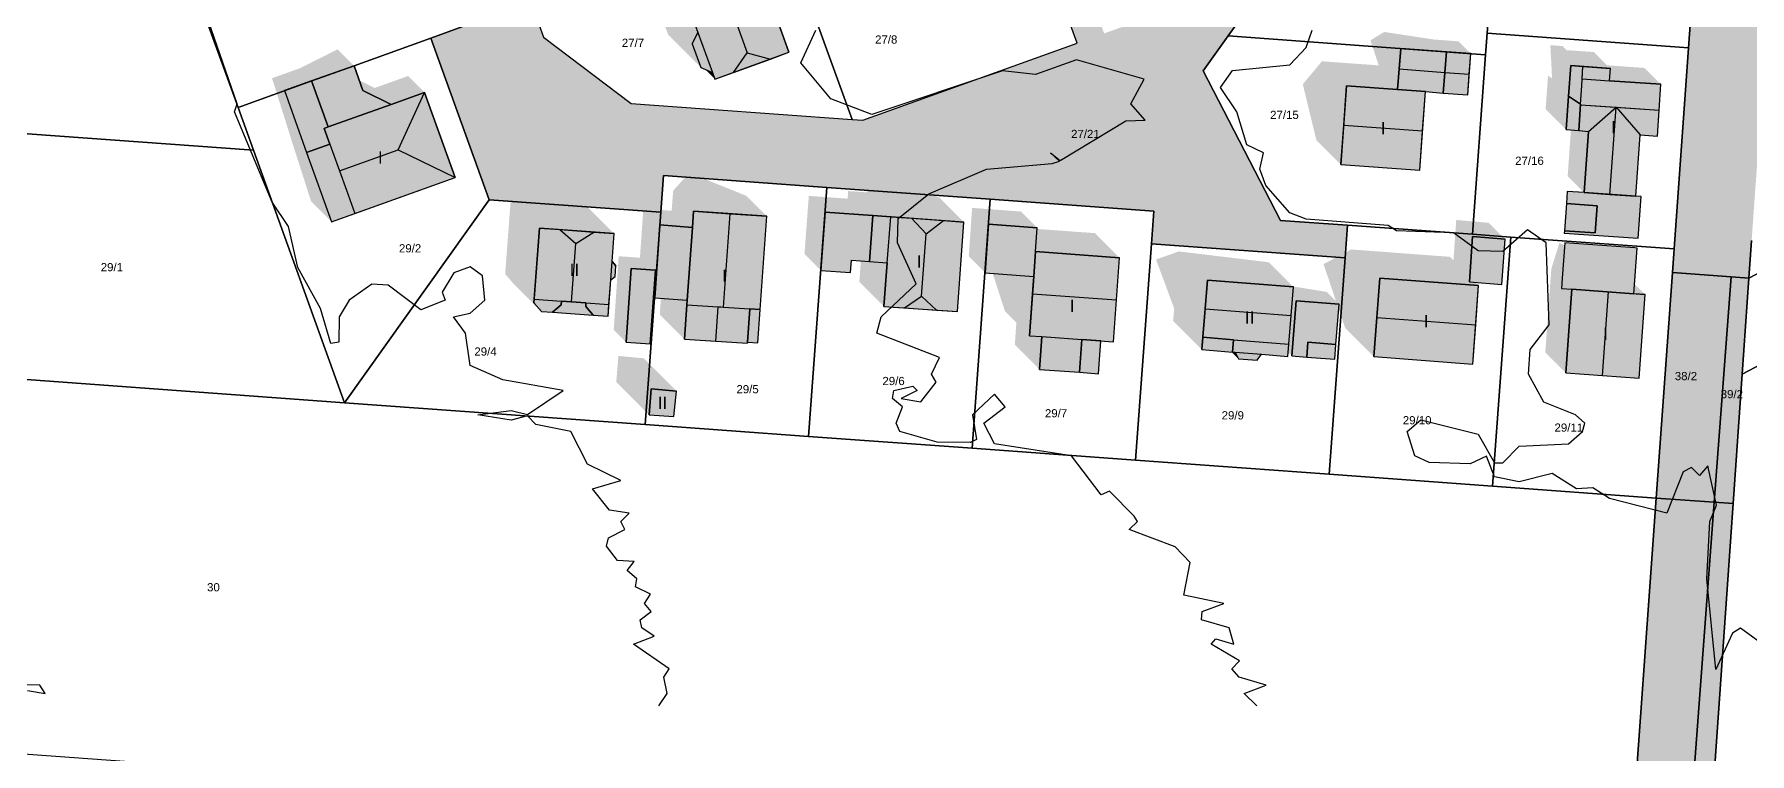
# Model space of a CAD drawing. Header units: millimetres. Extents: x 238 to 3518, y -74 to 2735.
# Drawn here: x 1548.4 to 1757.6, y 807.9 to 895.7 of the extents above; entities that cross this region are included whole.
import ezdxf
from ezdxf.enums import TextEntityAlignment as Align

# ---------------------------------------------------------------- set-up
doc = ezdxf.new("R2010")
doc.units = ezdxf.units.MM
for name, color, linetype in [('LP_Flurstueck_bez', 7, 'Continuous'), ('LP_Flurstuecke', 8, 'Continuous'), ('LP_Gebaeude_Dachaufsicht', 9, 'Continuous'), ('LP_Gebaeude_Dachschatten', 253, 'Continuous'), ('LP_Gebaeude_F', 254, 'Continuous'), ('LP_Gebaeude_Geschosszahl', 7, 'Continuous'), ('LP_Gebaeude_Schatten', 7, 'Continuous'), ('LP_Gebaeude_U', 7, 'Continuous'), ('LP_Topographie_Hoehenlinien', 8, 'Continuous'), ('LP_Verkehr_Gewaesser', 150, 'Continuous'), ('LP_Verkehr_Strassen', 9, 'Continuous'), ('LP_Verkehr_Wege_Plaetze', 252, 'Continuous')]:
    doc.layers.add(name, color=color, linetype=linetype)
doc.styles.get("Standard").update_dxf_attribs({"font": 'arial.ttf'})

msp = doc.modelspace()

# ---------------------------------------------------------------- hatches: boundary and pattern name
at = {"layer": 'LP_Gebaeude_Dachschatten'}
for points in [[(1635.34, 893.44), (1631.09, 905.18), (1627.95, 905.93), (1625.97, 905.21), (1629.33, 895.93), (1631.1, 891.03), (1631.1, 891.03), (1631.39, 890.24), (1633.67, 891.06)], [(1720.43, 891.05), (1720.62, 893.57), (1715.06, 893.99), (1714.87, 891.48)], [(1723.61, 893.35), (1720.62, 893.57), (1720.43, 891.05), (1723.42, 890.84)], [(1717.72, 883.91), (1718.07, 888.72), (1714.68, 888.96), (1708.45, 889.41), (1708.11, 884.61)], [(1746.58, 886.44), (1746.8, 889.6), (1740.53, 890.04), (1737.19, 890.28), (1737.14, 889.41), (1736.99, 887.16), (1736.98, 887.11)], [(1592.76, 881.6), (1595.98, 888.62), (1591.89, 887.15), (1584.22, 884.4), (1583.72, 884.22), (1584.41, 882.31), (1584.74, 881.39), (1585.59, 879.03)], [(1741.34, 886.81), (1737.96, 883.86), (1737.96, 883.86), (1737.42, 876.38), (1740.58, 876.16)], [(1584.63, 872.82), (1587.45, 873.83), (1586.44, 876.66), (1585.59, 879.03), (1584.74, 881.39), (1584.41, 882.31), (1581.58, 881.29)], [(1633.26, 873.8), (1628.8, 874.11), (1628.65, 872.11), (1628.01, 863.23), (1627.97, 862.69), (1631.81, 862.44), (1632.11, 862.42), (1632.44, 862.4)], [(1659.26, 872.96), (1655.36, 873.24), (1657.17, 871.36)], [(1614.43, 870.16), (1612.47, 871.87), (1609.99, 872.05), (1609.34, 863.38), (1612.66, 863.14), (1613.91, 863.05)], [(1614.43, 870.16), (1616.63, 871.57), (1612.47, 871.87)], [(1680.37, 863.3), (1680.74, 868.43), (1670.51, 869.17), (1670.29, 866.14), (1670.14, 864.04)], [(1701.7, 861.36), (1701.98, 864.87), (1691.49, 865.7), (1691.21, 862.21)], [(1724.56, 865.04), (1712.5, 865.94), (1712.14, 861.15), (1724.21, 860.25)], [(1735.93, 864.58), (1735.19, 854.37), (1739.66, 854.05), (1740.41, 864.25)], [(1631.81, 862.44), (1627.97, 862.69), (1627.67, 858.5), (1631.51, 858.26)]]:
    msp.add_hatch(color=253, dxfattribs=at).paths.add_polyline_path(points)
at = {"layer": 'LP_Gebaeude_F'}
for points in [[(1625.97, 905.21), (1629.33, 895.93), (1628.64, 894.54), (1629.69, 891.66), (1631.1, 891.03), (1631.39, 890.24), (1640.43, 893.51), (1638.37, 899.21), (1636.04, 905.64), (1635.01, 908.48)], [(1714.68, 888.96), (1718.07, 888.72), (1720.24, 888.54), (1720.62, 893.57), (1715.06, 893.99)], [(1720.24, 888.54), (1723.23, 888.33), (1723.61, 893.35), (1720.62, 893.57)], [(1582.18, 890.03), (1584.22, 884.4), (1591.89, 887.15), (1588.44, 888.86), (1587.37, 891.87)], [(1735.53, 888.16), (1736.99, 887.16), (1736.77, 883.95), (1737.96, 883.86), (1737.42, 876.38), (1743.74, 875.94), (1744.27, 883.42), (1746.36, 883.27), (1746.8, 889.6), (1740.53, 890.04), (1740.63, 891.54), (1735.81, 891.88)], [(1578.87, 888.85), (1581.58, 881.29), (1584.41, 882.31), (1583.72, 884.22), (1584.22, 884.4), (1582.18, 890.03)], [(1707.76, 879.8), (1717.37, 879.1), (1718.07, 888.72), (1714.68, 888.96), (1708.45, 889.41)], [(1581.58, 881.29), (1584.63, 872.82), (1599.72, 878.24), (1595.98, 888.62), (1591.89, 887.15), (1584.22, 884.4), (1583.72, 884.22), (1584.41, 882.31)], [(1735.23, 884.07), (1736.77, 883.95), (1736.99, 887.16), (1735.53, 888.16)], [(1735.01, 871.42), (1744.03, 870.8), (1744.39, 875.89), (1743.74, 875.94), (1737.42, 876.38), (1735.36, 876.53), (1735.26, 875.04), (1739.01, 874.78), (1738.78, 871.47), (1735.03, 871.73)], [(1735.03, 871.73), (1738.78, 871.47), (1739.01, 874.78), (1735.26, 875.04)], [(1627.67, 858.5), (1635.36, 858.01), (1635.37, 858.12), (1635.66, 862.18), (1636.91, 862.1), (1637.73, 873.49), (1628.8, 874.11), (1628.65, 872.11), (1628.01, 863.23), (1627.97, 862.69)], [(1644.32, 866.87), (1647.94, 866.61), (1648.04, 868.12), (1650.26, 867.96), (1650.65, 873.57), (1644.85, 873.98)], [(1650.26, 867.96), (1652.41, 867.81), (1652.01, 862.48), (1660.97, 861.85), (1661.77, 872.79), (1650.65, 873.57)], [(1609.31, 862.93), (1610.22, 861.88), (1611.6, 861.78), (1612.63, 862.69), (1612.66, 863.14), (1615.66, 862.92), (1615.63, 862.47), (1616.55, 861.42), (1618.36, 861.29), (1618.68, 865.71), (1619.22, 866.15), (1619.32, 867.45), (1618.85, 867.96), (1619.1, 871.39), (1609.99, 872.05)], [(1624.05, 863.52), (1628.01, 863.23), (1628.65, 872.11), (1624.67, 872.44)], [(1664.36, 866.59), (1670.29, 866.14), (1670.51, 869.17), (1670.72, 872.07), (1664.77, 872.51)], [(1723.44, 865.49), (1727.39, 865.18), (1727.78, 870.69), (1723.83, 871.04)], [(1669.77, 858.91), (1671.26, 858.8), (1670.98, 854.8), (1675.88, 854.44), (1676.17, 858.45), (1680, 858.17), (1680.74, 868.43), (1670.51, 869.17), (1670.29, 866.14)], [(1734.67, 864.67), (1735.93, 864.58), (1743.48, 864.03), (1743.88, 869.61), (1743.61, 869.63), (1735.08, 870.24), (1734.76, 865.94)], [(1620.55, 858.12), (1623.49, 857.91), (1624.13, 866.9), (1621.16, 867.11)], [(1690.92, 858.73), (1694.64, 858.42), (1694.52, 856.91), (1694.84, 856.89), (1695.26, 856.09), (1697.55, 855.91), (1698.08, 856.65), (1701.3, 856.39), (1701.98, 864.87), (1691.49, 865.7)], [(1711.78, 856.35), (1723.85, 855.45), (1724.56, 865.04), (1712.5, 865.94)], [(1735.19, 854.37), (1744.14, 853.72), (1744.88, 863.93), (1743.48, 864.03), (1735.93, 864.58)], [(1611.6, 861.78), (1616.55, 861.42), (1615.63, 862.47), (1615.66, 862.92), (1612.66, 863.14), (1612.63, 862.69)], [(1635.37, 858.12), (1636.61, 858.03), (1636.91, 862.1), (1635.66, 862.18)], [(1701.78, 856.45), (1703.6, 856.3), (1703.74, 858.12), (1707.15, 857.85), (1707.53, 862.76), (1702.31, 863.18)], [(1675.88, 854.44), (1678.19, 854.27), (1678.48, 858.28), (1676.17, 858.45)], [(1690.79, 857.22), (1694.52, 856.91), (1694.64, 858.42), (1690.92, 858.73)], [(1703.6, 856.3), (1707, 856.03), (1707.15, 857.85), (1703.74, 858.12)], [(1623.36, 849.26), (1626.4, 849.05), (1626.7, 852.15), (1623.62, 852.44)]]:
    msp.add_hatch(color=254, dxfattribs=at).paths.add_polyline_path(points)
at = {"layer": 'LP_Gebaeude_Schatten'}
for points in [[(1624.64, 898.54), (1625.33, 899.93), (1621.97, 909.21), (1623.45, 910.43), (1628.02, 912.77), (1631.01, 912.48), (1635.01, 908.48), (1633.02, 907.77), (1627.95, 905.93), (1625.97, 905.21), (1629.33, 895.93), (1628.64, 894.54), (1629.69, 891.66), (1625.69, 895.66), (1624.64, 898.54)], [(1703.11, 889.61), (1705.45, 892.41), (1711.68, 891.96), (1712.37, 891.91), (1711.37, 894.98), (1713.06, 895.99), (1719.12, 895.07), (1722.11, 894.85), (1723.61, 893.35), (1720.62, 893.57), (1715.06, 893.99), (1714.87, 891.48), (1714.68, 888.96), (1708.45, 889.41), (1708.11, 884.61), (1707.76, 879.8), (1704.76, 882.8), (1703.11, 889.61)], [(1579.58, 883.29), (1577.37, 890.35), (1580.68, 891.53), (1585.37, 893.87), (1587.37, 891.87), (1582.18, 890.03), (1578.87, 888.85), (1581.58, 881.29), (1584.63, 872.82), (1582.13, 875.32), (1579.58, 883.29)], [(1744.8, 891.6), (1746.8, 889.6), (1740.53, 890.04), (1740.63, 891.54), (1737.29, 891.77), (1735.81, 891.88), (1735.53, 888.16), (1735.23, 884.07), (1732.73, 886.57), (1733.03, 890.66), (1733.52, 890.32), (1733.31, 894.38), (1734.79, 894.27), (1735.29, 893.77), (1738.63, 893.54), (1740.25, 891.92), (1744.8, 891.6)], [(1593.98, 890.62), (1595.98, 888.62), (1591.89, 887.15), (1588.44, 888.86), (1588, 890.09), (1589.89, 889.15), (1593.98, 890.62)], [(1631.1, 891.03), (1631.39, 890.24), (1630.2, 891.43), (1631.1, 891.03)], [(1736.98, 887.11), (1736.77, 883.95), (1736.99, 887.16), (1736.98, 887.11)], [(1735.82, 884.02), (1736.77, 883.95), (1737.96, 883.86), (1737.42, 876.38), (1735.42, 878.38), (1735.82, 884.02)], [(1637.73, 873.49), (1633.26, 873.8), (1628.8, 874.11), (1628.65, 872.11), (1624.67, 872.44), (1624.05, 863.52), (1623.9, 863.67), (1624.13, 866.9), (1621.16, 867.11), (1620.55, 858.12), (1619.05, 859.62), (1619.66, 868.61), (1622.25, 868.43), (1622.67, 874.44), (1626.12, 874.15), (1626.15, 874.61), (1626.3, 876.61), (1628.26, 878.8), (1635.23, 875.99), (1637.73, 873.49)], [(1654.76, 877.46), (1658.77, 875.79), (1661.77, 872.79), (1652.84, 873.41), (1650.65, 873.57), (1644.85, 873.98), (1644.32, 866.87), (1642.32, 868.87), (1642.85, 875.98), (1647.59, 875.64), (1647.65, 876.57), (1649.84, 876.41), (1650.86, 877.74), (1654.76, 877.46)], [(1605.81, 866.43), (1605.84, 866.88), (1606.49, 875.55), (1607.97, 876.37), (1612.13, 876.07), (1615.6, 874.89), (1619.1, 871.39), (1616.63, 871.57), (1612.47, 871.87), (1609.99, 872.05), (1609.34, 863.38), (1609.31, 862.93), (1610.22, 861.88), (1606.72, 865.38), (1605.81, 866.43)], [(1662.77, 874.51), (1668.72, 874.07), (1670.72, 872.07), (1664.77, 872.51), (1664.36, 866.59), (1662.36, 868.59), (1662.77, 874.51)], [(1701.92, 864.92), (1706.03, 864.26), (1707.16, 863.14), (1705.64, 867.65), (1709, 869.44), (1721.06, 868.54), (1721.49, 868.11), (1721.83, 873.04), (1725.78, 872.69), (1727.78, 870.69), (1723.83, 871.04), (1723.44, 865.49), (1724.17, 865.43), (1724.56, 865.04), (1712.5, 865.94), (1711.78, 856.35), (1708.28, 859.85), (1707.49, 862.18), (1707.53, 862.76), (1702.31, 863.18), (1701.78, 856.45), (1701.34, 856.88), (1701.42, 857.86), (1701.7, 861.36), (1701.98, 864.87), (1691.49, 865.7), (1691.21, 862.21), (1690.92, 858.73), (1690.79, 857.22), (1687.29, 860.72), (1687.42, 862.23), (1685.21, 868.21), (1687.99, 869.2), (1698.98, 867.87), (1701.92, 864.92)], [(1670.51, 869.17), (1670.71, 871.94), (1677.74, 871.43), (1680.74, 868.43), (1670.51, 869.17)], [(1733.43, 867.08), (1734.41, 870.25), (1742.38, 866.43), (1744.88, 863.93), (1735.93, 864.58), (1735.19, 854.37), (1732.69, 856.87), (1733.43, 867.08)], [(1649.2, 868.04), (1650.26, 867.96), (1652.41, 867.81), (1652.01, 862.48), (1649.01, 865.48), (1649.2, 868.04)], [(1668.17, 860.51), (1666.77, 861.91), (1665.28, 866.52), (1670.29, 866.14), (1670.14, 864.04), (1669.77, 858.91), (1671.26, 858.8), (1670.98, 854.8), (1667.98, 857.8), (1668.17, 860.51)], [(1624.81, 863.47), (1628.01, 863.23), (1627.97, 862.69), (1627.67, 858.5), (1624.67, 861.5), (1624.81, 863.47)], [(1619.62, 856.44), (1622.7, 856.15), (1626.7, 852.15), (1623.62, 852.44), (1623.36, 849.26), (1619.36, 853.26), (1619.62, 856.44)], [(1694.52, 856.91), (1694.84, 856.89), (1694.84, 856.89), (1695.26, 856.09), (1694.43, 856.92), (1694.52, 856.91)]]:
    msp.add_hatch(color=7, dxfattribs=at).paths.add_polyline_path(points)
at = {"layer": 'LP_Verkehr_Gewaesser'}
msp.add_hatch(color=150, dxfattribs=at).paths.add_polyline_path([(1738.93, 645.81), (1742.05, 644.83), (1755.59, 838.41), (1756.7, 854.2), (1757.53, 865.93), (1755.36, 866.09), (1753.3, 838.57)])
at = {"layer": 'LP_Verkehr_Strassen'}
for points in [[(1748.2, 866.63), (1755.36, 866.09), (1757.53, 865.93), (1757.86, 870.52), (1759.64, 895.34), (1760.9, 912.83), (1761.98, 927.79), (1762.41, 933.77), (1765.06, 970.61), (1766.73, 993.77), (1773.19, 1008.89), (1770.64, 1012.56), (1772.74, 1016.14), (1762.09, 1014.19), (1761.55, 1013.35), (1760.68, 1011.55), (1759.93, 1009.67), (1759.34, 1007.79), (1758.86, 1005.82), (1758.18, 1001.92), (1757.84, 998.89), (1757.41, 993.82), (1755.26, 964.45), (1754.06, 948), (1752.87, 931.55), (1751.94, 918.59), (1750.17, 894.05), (1748.41, 869.5), (1748.37, 868.96)], [(1746.22, 839.09), (1753.3, 838.57), (1755.36, 866.09), (1748.2, 866.63)]]:
    msp.add_hatch(color=9, dxfattribs=at).paths.add_polyline_path(points)
h = msp.add_hatch(color=9, dxfattribs=at)
h.paths.add_polyline_path([(1539.64, 982.84), (1540.02, 980.47), (1540.45, 977.77), (1567.73, 975.74), (1575.39, 954.5), (1579.62, 956.01), (1586.74, 936.27), (1593.85, 916.52), (1597.16, 907.33), (1600.96, 896.77), (1596.73, 895.25), (1603.85, 875.51), (1624.78, 873.98), (1625.11, 878.47), (1645.04, 877.02), (1664.98, 875.57), (1684.93, 874.12), (1684.64, 870.13), (1708.26, 868.41), (1708.55, 872.4), (1700.38, 872.99), (1690.94, 891.23), (1694.01, 895.5), (1712.11, 920.74), (1713.31, 921.47), (1727.38, 920.42), (1751.94, 918.59), (1752.87, 931.55), (1728.65, 933.35), (1713.52, 934.48), (1711.06, 936.24), (1700.98, 964.2), (1701.3, 968.47), (1701.62, 972.79), (1665.38, 975.49), (1665.14, 973.51), (1645.52, 974.97), (1625.38, 976.46), (1625, 976.49), (1605.25, 977.96), (1585.11, 979.46), (1582.49, 979.66), (1560.56, 981.29)])
h.paths.add_polyline_path([(1588.84, 961.41), (1589.52, 970.61), (1618.16, 968.48), (1649.82, 966.12), (1654.08, 954.32), (1653.3, 950.58), (1658.47, 952.44), (1653.64, 965.84), (1689.65, 963.16), (1693.33, 960.35), (1696.09, 952.71), (1699.48, 943.32), (1702.87, 933.9), (1705.62, 926.26), (1685.48, 898.19), (1678.87, 895.81), (1671.85, 915.29), (1666.68, 913.42), (1669.66, 911.03), (1675.58, 894.62), (1649.45, 885.21), (1648.12, 885.3), (1621.18, 887.26), (1610.5, 895.37), (1607.62, 903.38), (1600.5, 923.12), (1593.38, 942.87), (1595.27, 943.55)], flags=0)
at = {"layer": 'LP_Verkehr_Wege_Plaetze'}
msp.add_hatch(color=252, dxfattribs=at).paths.add_polyline_path([(1732.17, 643.52), (1738.93, 645.81), (1753.3, 838.57), (1746.22, 839.09), (1742.95, 793.63), (1742.3, 784.53), (1737.04, 711.27), (1732.66, 650.3)])

# ---------------------------------------------------------------- linework, layer by layer
at = {"layer": 'LP_Flurstuecke', "color": 8}
for points in [[(1756.7, 854.2), (1803.81, 878.94), (1980.37, 971.64), (2048.57, 1007.47), (2084.8, 1026.49), (2085.67, 1038.23), (2051.25, 1020.15), (2050.93, 1019.98), (2050.58, 1019.8), (2029.25, 1008.6), (2008.75, 997.84), (1988.26, 987.08), (1976.83, 981.08), (1965.39, 975.07), (1942.51, 963.06), (1919.63, 951.05), (1892.45, 936.77), (1865.28, 922.51), (1865.12, 922.41), (1843.33, 910.98), (1823.53, 900.58), (1805.3, 891.01), (1799.16, 887.79), (1757.53, 865.93)], [(1375.22, 923.48), (1383.16, 895.51), (1537.39, 884.3), (1575.1, 881.56), (1573.22, 886.78), (1566.1, 906.52), (1564.97, 909.67)], [(1694.01, 895.5), (1725.4, 893.22), (1725.59, 895.84), (1727.38, 920.42), (1713.31, 921.47), (1712.11, 920.74)], [(1725.59, 895.84), (1750.17, 894.05), (1751.94, 918.59), (1727.38, 920.42)], [(1566.1, 906.52), (1573.22, 886.78), (1582.24, 890.03), (1587.37, 891.87), (1596.73, 895.25), (1600.96, 896.77), (1597.16, 907.33), (1593.85, 916.52)], [(1607.62, 903.38), (1610.5, 895.37), (1621.18, 887.26), (1648.12, 885.3), (1641.28, 904.27), (1637.71, 914.21)], [(1641.28, 904.27), (1648.12, 885.3), (1649.45, 885.21), (1675.58, 894.62), (1669.66, 911.03), (1666.68, 913.42)], [(1723.81, 871.29), (1728.48, 870.95), (1748.41, 869.5), (1750.17, 894.05), (1725.59, 895.84), (1725.4, 893.22)], [(1573.22, 886.78), (1575.1, 881.56), (1586.21, 850.73), (1603.85, 875.51), (1596.73, 895.25), (1587.37, 891.87), (1582.24, 890.03)], [(1690.94, 891.23), (1700.38, 872.99), (1708.55, 872.4), (1723.81, 871.29), (1725.4, 893.22), (1694.01, 895.5)], [(1535.22, 854.44), (1586.21, 850.73), (1575.1, 881.56), (1537.39, 884.3)], [(1742.05, 644.83), (1746.47, 639.4), (1786.84, 636.49), (1803.81, 878.94), (1756.7, 854.2), (1755.59, 838.41)], [(1622.9, 848.07), (1642.83, 846.62), (1645.04, 877.02), (1625.11, 878.47), (1624.78, 873.98)], [(1642.83, 846.62), (1662.77, 845.17), (1664.98, 875.57), (1645.04, 877.02)], [(1586.21, 850.73), (1622.9, 848.07), (1624.78, 873.98), (1603.85, 875.51)], [(1662.77, 845.17), (1682.72, 843.72), (1684.64, 870.13), (1684.93, 874.12), (1664.98, 875.57)], [(1706.34, 842), (1726.27, 840.54), (1728.48, 870.95), (1723.81, 871.29), (1708.55, 872.4), (1708.26, 868.41)], [(1726.27, 840.54), (1746.22, 839.09), (1748.2, 866.63), (1748.37, 868.96), (1748.41, 869.5), (1728.48, 870.95)], [(1682.72, 843.72), (1706.34, 842), (1708.26, 868.41), (1684.64, 870.13)], [(1746.22, 839.09), (1753.3, 838.57), (1755.36, 866.09), (1748.2, 866.63)], [(1392.06, 864.84), (1399.97, 839.89), (1407.65, 818), (1742.95, 793.63), (1746.22, 839.09), (1726.27, 840.54), (1706.34, 842), (1682.72, 843.72), (1662.77, 845.17), (1642.83, 846.62), (1622.9, 848.07), (1586.21, 850.73), (1535.22, 854.44)], [(1753.3, 838.57), (1755.59, 838.41), (1756.7, 854.2), (1757.53, 865.93), (1755.36, 866.09)], [(1732.17, 643.52), (1738.93, 645.81), (1753.3, 838.57), (1746.22, 839.09), (1742.95, 793.63), (1742.3, 784.53), (1737.04, 711.27), (1732.66, 650.3)], [(1738.93, 645.81), (1742.05, 644.83), (1755.59, 838.41), (1753.3, 838.57)]]:
    msp.add_lwpolyline(points, close=True, dxfattribs=at)
for points in [[(1757.84, 998.89), (1757.41, 993.82), (1755.26, 964.45), (1754.06, 948), (1752.87, 931.55), (1751.94, 918.59), (1750.17, 894.05), (1748.41, 869.5), (1748.37, 868.96), (1748.2, 866.63), (1755.36, 866.09), (1757.53, 865.93), (1757.86, 870.52)], [(1600.96, 896.77), (1596.73, 895.25), (1603.85, 875.51), (1624.78, 873.98), (1625.11, 878.47), (1645.04, 877.02), (1664.98, 875.57), (1684.93, 874.12), (1684.64, 870.13), (1708.26, 868.41), (1708.55, 872.4), (1700.38, 872.99), (1690.94, 891.23), (1694.01, 895.5), (1712.11, 920.74)], [(1757.86, 870.52), (1757.53, 865.93), (1799.16, 887.79)]]:
    msp.add_lwpolyline(points, dxfattribs=at)
at = {"layer": 'LP_Gebaeude_Dachaufsicht', "color": 9}
for p, q in [((1635.01, 908.48, 79.31), (1640.43, 893.51, 79.31)), ((1631.09, 905.18, 82.27), (1635.34, 893.44, 82.27)), ((1628.64, 894.54, 79.31), (1629.33, 895.93, 79.31)), ((1629.33, 895.93, 79.31), (1631.1, 891.03, 79.31)), ((1629.33, 895.93, 79.31), (1631.1, 891.03, 79.31)), ((1628.64, 894.54, 79.31), (1629.69, 891.66, 79.31)), ((1714.87, 891.48, 79.89), (1715.06, 893.99, 77.76)), ((1715.06, 893.99, 77.76), (1720.62, 893.57, 77.76)), ((1720.43, 891.05, 79.89), (1720.62, 893.57, 77.76)), ((1720.62, 893.57, 77.76), (1723.61, 893.35, 77.76)), ((1582.18, 890.03, 75.89), (1587.37, 891.87, 75.89)), ((1587.37, 891.87, 75.89), (1588.44, 888.86, 75.89)), ((1629.69, 891.66, 79.31), (1631.1, 891.03, 79.31)), ((1633.67, 891.06, 80.8), (1635.34, 893.44, 82.27)), ((1633.67, 891.06, 80.8), (1638.16, 892.69, 80.8)), ((1635.34, 893.44, 82.27), (1638.16, 892.69, 80.8)), ((1638.16, 892.69, 80.8), (1640.43, 893.51, 79.31)), ((1714.68, 888.96, 77.76), (1714.87, 891.48, 79.89)), ((1714.87, 891.48, 79.89), (1720.43, 891.05, 79.89)), ((1723.42, 890.84, 79.89), (1723.61, 893.35, 77.76)), ((1735.53, 888.16, 78.77), (1735.81, 891.88, 78.77)), ((1735.81, 891.88, 78.77), (1737.29, 891.77, 78.77)), ((1737.14, 889.41, 78.77), (1737.29, 891.77, 78.77)), ((1737.19, 890.28, 78.37), (1737.29, 891.77, 78.37)), ((1737.29, 891.77, 78.37), (1740.63, 891.54, 78.37)), ((1740.53, 890.04, 78.37), (1740.63, 891.54, 78.37)), ((1578.87, 888.85, 75.89), (1582.18, 890.03, 75.89)), ((1582.18, 890.03, 75.89), (1584.22, 884.4, 75.89)), ((1631.1, 891.03, 79.31), (1631.39, 890.24, 79.31)), ((1631.1, 891.03, 79.31), (1631.1, 891.03, 79.31)), ((1631.1, 891.03, 79.31), (1631.1, 891.03, 79.31)), ((1631.1, 891.03, 79.31), (1631.1, 891.03, 79.31)), ((1631.39, 890.24, 79.31), (1633.67, 891.06, 80.8)), ((1708.11, 884.61, 82.52), (1708.45, 889.41, 79.62)), ((1708.45, 889.41, 79.62), (1714.68, 888.96, 79.62)), ((1720.24, 888.54, 77.76), (1720.43, 891.05, 79.89)), ((1720.43, 891.05, 79.89), (1723.42, 890.84, 79.89)), ((1723.23, 888.33, 77.76), (1723.42, 890.84, 79.89)), ((1736.99, 887.16, 78.77), (1737.14, 889.41, 78.77)), ((1736.99, 887.16, 79.81), (1737.14, 889.41, 78.77)), ((1737.14, 889.41, 78.77), (1737.19, 890.28, 78.37)), ((1737.19, 890.28, 78.37), (1740.53, 890.04, 78.37)), ((1740.53, 890.04, 78.37), (1746.8, 889.6, 78.37)), ((1746.58, 886.44, 79.83), (1746.8, 889.6, 78.37)), ((1578.87, 888.85, 75.89), (1581.58, 881.29, 75.89)), ((1588.44, 888.86, 75.89), (1591.89, 887.15, 75.89)), ((1591.89, 887.15, 76.31), (1595.98, 888.62, 76.31)), ((1592.76, 881.6, 80.52), (1595.98, 888.62, 76.31)), ((1595.98, 888.62, 76.31), (1599.72, 878.24, 76.31)), ((1714.68, 888.96, 77.76), (1718.07, 888.72, 77.78)), ((1714.68, 888.96, 79.62), (1718.07, 888.72, 79.62)), ((1717.72, 883.91, 82.52), (1718.07, 888.72, 79.62)), ((1718.07, 888.72, 77.78), (1720.24, 888.54, 77.76)), ((1720.24, 888.54, 77.76), (1723.23, 888.33, 77.76)), ((1735.23, 884.07, 79.06), (1735.53, 888.16, 79.06)), ((1735.53, 888.16, 79.06), (1736.99, 887.16, 79.06)), ((1735.53, 888.16, 78.77), (1736.99, 887.16, 78.77)), ((1584.22, 884.4, 76.31), (1591.89, 887.15, 76.31)), ((1584.22, 884.4, 75.89), (1591.89, 887.15, 75.89)), ((1736.77, 883.95, 79.06), (1736.99, 887.16, 79.06)), ((1736.77, 883.95, 78.37), (1736.98, 887.11, 79.83)), ((1736.98, 887.11, 79.83), (1736.99, 887.16, 79.81)), ((1736.98, 887.11, 79.83), (1741.34, 886.81, 79.83)), ((1736.98, 887.11, 79.83), (1746.58, 886.44, 79.83)), ((1737.96, 883.86, 78.37), (1741.34, 886.81, 79.83)), ((1740.58, 876.16, 79.83), (1741.34, 886.81, 79.83)), ((1741.34, 886.81, 79.83), (1744.27, 883.42, 78.37)), ((1741.34, 886.81, 79.83), (1746.58, 886.44, 79.83)), ((1741.34, 886.81, 79.83), (1744.27, 883.42, 78.37)), ((1746.36, 883.27, 78.37), (1746.58, 886.44, 79.83)), ((1583.72, 884.22, 76.31), (1584.22, 884.4, 76.31)), ((1583.72, 884.22, 75.89), (1584.22, 884.4, 75.89)), ((1583.72, 884.22, 75.89), (1584.41, 882.31, 75.89)), ((1583.72, 884.22, 76.31), (1584.41, 882.31, 77.86)), ((1707.76, 879.8, 79.62), (1708.11, 884.61, 82.52)), ((1708.11, 884.61, 82.52), (1717.72, 883.91, 82.52)), ((1717.37, 879.1, 79.62), (1717.72, 883.91, 82.52)), ((1735.23, 884.07, 79.06), (1736.77, 883.95, 79.06)), ((1736.77, 883.95, 78.37), (1737.96, 883.86, 78.36)), ((1737.42, 876.38, 78.37), (1737.96, 883.86, 78.37)), ((1737.96, 883.86, 78.36), (1737.96, 883.86, 78.37)), ((1743.74, 875.94, 78.37), (1744.27, 883.42, 78.37)), ((1744.27, 883.42, 78.37), (1746.36, 883.27, 78.37)), ((1581.58, 881.29, 75.89), (1584.41, 882.31, 75.89)), ((1581.58, 881.29, 76.33), (1584.41, 882.31, 78.61)), ((1581.58, 881.29, 76.33), (1584.63, 872.82, 76.33)), ((1584.41, 882.31, 78.61), (1584.74, 881.39, 78.61)), ((1584.41, 882.31, 77.86), (1584.74, 881.39, 78.61)), ((1584.74, 881.39, 78.61), (1585.59, 879.03, 78.61)), ((1584.74, 881.39, 78.61), (1585.59, 879.03, 80.52)), ((1585.59, 879.03, 80.52), (1592.76, 881.6, 80.52)), ((1592.76, 881.6, 80.52), (1599.72, 878.24, 76.31)), ((1585.59, 879.03, 80.52), (1586.44, 876.66, 78.61)), ((1585.59, 879.03, 78.61), (1586.44, 876.66, 78.61)), ((1707.76, 879.8, 79.62), (1717.37, 879.1, 79.62)), ((1587.45, 873.83, 76.31), (1599.72, 878.24, 76.31)), ((1586.44, 876.66, 78.61), (1587.45, 873.83, 78.61)), ((1586.44, 876.66, 78.61), (1587.45, 873.83, 76.31)), ((1737.42, 876.38, 78.37), (1740.58, 876.16, 79.83)), ((1740.58, 876.16, 79.83), (1743.74, 875.94, 78.37)), ((1584.63, 872.82, 76.33), (1587.45, 873.83, 78.61)), ((1628.65, 872.11, 77.23), (1628.8, 874.11, 77.23)), ((1628.8, 874.11, 77.23), (1633.26, 873.8, 80.59)), ((1632.44, 862.4, 80.59), (1633.26, 873.8, 80.59)), ((1633.26, 873.8, 80.59), (1637.73, 873.49, 77.23)), ((1636.91, 862.1, 77.23), (1637.73, 873.49, 77.23)), ((1644.32, 866.87, 76.67), (1644.85, 873.98, 76.67)), ((1644.85, 873.98, 76.67), (1650.65, 873.57, 76.67)), ((1650.26, 867.96, 76.67), (1650.65, 873.57, 76.67)), ((1650.26, 867.96, 78.07), (1650.65, 873.57, 78.07)), ((1650.65, 873.57, 78.07), (1652.84, 873.41, 78.07)), ((1652.41, 867.81, 78.07), (1652.84, 873.41, 78.07)), ((1652.84, 873.41, 78.07), (1655.36, 873.24, 80.13)), ((1655.36, 873.24, 80.13), (1659.26, 872.96, 80.12)), ((1655.36, 873.24, 80.13), (1657.17, 871.36, 81.72)), ((1657.17, 871.36, 81.72), (1659.26, 872.96, 80.12)), ((1659.26, 872.96, 80.12), (1661.77, 872.79, 78.07)), ((1660.97, 861.85, 78.07), (1661.77, 872.79, 78.07)), ((1609.34, 863.38, 78.33), (1609.99, 872.05, 78.33)), ((1609.99, 872.05, 78.33), (1612.47, 871.87, 79.86)), ((1612.47, 871.87, 79.86), (1614.43, 870.16, 81.14)), ((1612.47, 871.87, 79.86), (1616.63, 871.57, 79.86)), ((1614.43, 870.16, 81.14), (1616.63, 871.57, 79.86)), ((1616.63, 871.57, 79.86), (1619.1, 871.39, 78.33)), ((1618.85, 867.96, 78.33), (1619.1, 871.39, 78.33)), ((1624.05, 863.52, 76.11), (1624.67, 872.44, 76.11)), ((1624.67, 872.44, 76.11), (1628.65, 872.11, 76.11)), ((1628.01, 863.23, 76.11), (1628.65, 872.11, 76.11)), ((1628.01, 863.23, 77.23), (1628.65, 872.11, 77.23)), ((1656.6, 863.73, 81.72), (1657.17, 871.36, 81.72)), ((1664.36, 866.59, 76.93), (1664.77, 872.51, 76.93)), ((1664.77, 872.51, 76.93), (1670.72, 872.07, 76.93)), ((1670.51, 869.17, 76.93), (1670.72, 872.07, 76.93)), ((1723.44, 865.49, 77.64), (1723.83, 871.04, 77.64)), ((1723.83, 871.04, 77.64), (1727.78, 870.69, 77.64)), ((1727.39, 865.18, 77.64), (1727.78, 870.69, 77.64)), ((1613.91, 863.05, 81.14), (1614.43, 870.16, 81.14)), ((1670.29, 866.14, 76.93), (1670.51, 869.17, 76.93)), ((1670.29, 866.14, 80.68), (1670.51, 869.17, 78.33)), ((1670.51, 869.17, 78.33), (1680.74, 868.43, 78.33)), ((1680.37, 863.3, 82.31), (1680.74, 868.43, 78.33)), ((1618.69, 865.71, 78.33), (1618.85, 867.96, 78.33)), ((1618.69, 865.71, 78.33), (1618.85, 867.96, 78.33)), ((1618.85, 867.96, 78.33), (1619.32, 867.45, 78.33)), ((1618.85, 867.96, 78.33), (1618.85, 867.96, 78.33)), ((1619.22, 866.15, 78.33), (1619.32, 867.45, 78.33)), ((1620.55, 858.12, 75.84), (1621.16, 867.11, 75.84)), ((1621.16, 867.11, 75.84), (1624.13, 866.9, 75.84)), ((1623.49, 857.91, 75.84), (1624.13, 866.9, 75.84)), ((1644.32, 866.87, 76.67), (1647.94, 866.61, 76.67)), ((1647.94, 866.61, 76.67), (1648.04, 868.12, 76.67)), ((1648.04, 868.12, 76.67), (1650.26, 867.96, 76.67)), ((1650.26, 867.96, 78.07), (1652.41, 867.81, 78.07)), ((1652.01, 862.48, 78.07), (1652.41, 867.81, 78.07)), ((1664.36, 866.59, 76.93), (1670.29, 866.14, 76.93)), ((1618.47, 862.72, 78.33), (1618.68, 865.71, 78.33)), ((1618.68, 865.71, 78.33), (1618.69, 865.71, 78.33)), ((1618.69, 865.71, 78.33), (1619.22, 866.15, 78.33)), ((1670.14, 864.04, 82.31), (1670.29, 866.14, 80.68)), ((1691.21, 862.21, 82.88), (1691.49, 865.7, 79.03)), ((1691.49, 865.7, 79.03), (1701.98, 864.87, 79.03)), ((1701.7, 861.36, 82.88), (1701.98, 864.87, 79.03)), ((1712.14, 861.15, 83.96), (1712.5, 865.94, 79.65)), ((1712.5, 865.94, 79.65), (1724.56, 865.04, 79.65)), ((1723.44, 865.49, 77.64), (1727.39, 865.18, 77.64)), ((1724.21, 860.25, 83.96), (1724.56, 865.04, 79.65)), ((1735.19, 854.37, 78.99), (1735.93, 864.58, 78.99)), ((1735.93, 864.58, 78.99), (1740.41, 864.25, 83.45)), ((1739.66, 854.05, 83.45), (1740.41, 864.25, 83.45)), ((1740.41, 864.25, 83.45), (1744.88, 863.93, 78.99)), ((1609.31, 862.93, 78.33), (1609.34, 863.38, 78.33)), ((1609.31, 862.93, 78.33), (1610.22, 861.88, 78.33)), ((1609.34, 863.38, 78.33), (1612.66, 863.14, 78.33)), ((1609.34, 863.38, 78.33), (1612.66, 863.14, 80.38)), ((1611.6, 861.78, 78.33), (1612.63, 862.69, 78.33)), ((1611.6, 861.78, 80.27), (1612.63, 862.69, 80.27)), ((1612.63, 862.69, 78.33), (1612.66, 863.14, 78.33)), ((1612.63, 862.69, 80.27), (1612.66, 863.14, 80.27)), ((1612.66, 863.14, 80.27), (1615.66, 862.92, 80.27)), ((1612.66, 863.14, 80.38), (1613.91, 863.05, 81.14)), ((1613.91, 863.05, 81.14), (1615.66, 862.92, 80.06)), ((1615.63, 862.47, 80.27), (1615.66, 862.92, 80.27)), ((1615.63, 862.47, 78.33), (1615.66, 862.92, 78.33)), ((1615.63, 862.47, 80.27), (1616.55, 861.42, 80.27)), ((1615.63, 862.47, 78.33), (1616.55, 861.42, 78.33)), ((1615.66, 862.92, 78.33), (1618.47, 862.72, 78.33)), ((1615.66, 862.92, 80.06), (1618.47, 862.72, 78.33)), ((1618.36, 861.29, 78.33), (1618.47, 862.72, 78.33)), ((1624.05, 863.52, 76.11), (1628.01, 863.23, 76.11)), ((1627.67, 858.5, 77.72), (1627.97, 862.69, 77.72)), ((1627.97, 862.69, 77.23), (1628.01, 863.23, 77.23)), ((1627.97, 862.69, 77.72), (1631.81, 862.44, 80.56)), ((1627.97, 862.69, 77.23), (1631.81, 862.44, 80.12)), ((1631.51, 858.26, 80.56), (1631.81, 862.44, 80.56)), ((1631.81, 862.44, 80.12), (1632.11, 862.42, 80.34)), ((1631.81, 862.44, 80.56), (1632.11, 862.42, 80.34)), ((1632.11, 862.42, 80.34), (1632.44, 862.4, 80.1)), ((1632.11, 862.42, 80.34), (1632.44, 862.4, 80.59)), ((1632.44, 862.4, 80.59), (1635.66, 862.18, 78.17)), ((1632.44, 862.4, 80.1), (1635.66, 862.18, 77.72)), ((1635.37, 858.12, 77.74), (1635.66, 862.18, 77.74)), ((1635.37, 858.12, 77.72), (1635.66, 862.18, 77.72)), ((1635.66, 862.18, 78.17), (1636.91, 862.1, 77.23)), ((1635.66, 862.18, 77.74), (1636.91, 862.1, 77.74)), ((1652.01, 862.48, 78.07), (1654.54, 862.3, 80.13)), ((1654.54, 862.3, 80.13), (1656.6, 863.73, 81.72)), ((1654.54, 862.3, 80.13), (1658.42, 862.03, 80.14)), ((1656.6, 863.73, 81.72), (1658.42, 862.03, 80.14)), ((1669.77, 858.91, 78.33), (1670.14, 864.04, 82.31)), ((1670.14, 864.04, 82.31), (1680.37, 863.3, 82.31)), ((1680, 858.17, 78.33), (1680.37, 863.3, 82.31)), ((1690.92, 858.73, 79.03), (1691.21, 862.21, 82.88)), ((1691.21, 862.21, 82.88), (1701.7, 861.36, 82.88)), ((1701.78, 856.45, 77.02), (1702.31, 863.18, 77.02)), ((1702.31, 863.18, 77.02), (1707.53, 862.76, 77.02)), ((1707.15, 857.85, 77.02), (1707.53, 862.76, 77.02)), ((1744.14, 853.72, 78.99), (1744.88, 863.93, 78.99)), ((1610.22, 861.88, 78.33), (1611.6, 861.78, 78.33)), ((1611.6, 861.78, 80.27), (1616.55, 861.42, 80.27)), ((1616.55, 861.42, 78.33), (1618.36, 861.29, 78.33)), ((1636.61, 858.03, 77.74), (1636.91, 862.1, 77.74)), ((1658.42, 862.03, 80.14), (1660.97, 861.85, 78.07)), ((1701.42, 857.86, 79.03), (1701.7, 861.36, 82.88)), ((1711.78, 856.35, 79.65), (1712.14, 861.15, 83.96)), ((1712.14, 861.15, 83.96), (1724.21, 860.25, 83.96)), ((1723.85, 855.45, 79.65), (1724.21, 860.25, 83.96)), ((1620.55, 858.12, 75.84), (1623.49, 857.91, 75.84)), ((1627.67, 858.5, 77.72), (1631.51, 858.26, 80.56)), ((1631.51, 858.26, 80.56), (1635.36, 858.01, 77.72)), ((1635.36, 858.01, 77.72), (1635.37, 858.12, 77.72)), ((1635.37, 858.12, 77.74), (1636.61, 858.03, 77.74)), ((1669.77, 858.91, 78.33), (1671.26, 858.8, 78.32)), ((1670.98, 854.8, 78.33), (1671.26, 858.8, 78.33)), ((1671.26, 858.8, 78.33), (1676.17, 858.45, 78.33)), ((1671.26, 858.8, 78.32), (1671.26, 858.8, 78.33)), ((1675.88, 854.44, 77.3), (1676.17, 858.45, 77.3)), ((1675.88, 854.44, 78.33), (1676.17, 858.45, 78.33)), ((1676.17, 858.45, 77.3), (1678.48, 858.28, 77.3)), ((1676.17, 858.45, 78.33), (1680, 858.17, 78.33)), ((1678.19, 854.27, 77.3), (1678.48, 858.28, 77.3)), ((1690.79, 857.22, 79.57), (1690.92, 858.73, 79.57)), ((1690.92, 858.73, 79.57), (1694.64, 858.42, 79.57)), ((1690.92, 858.73, 79.03), (1694.64, 858.42, 79.03)), ((1694.52, 856.91, 79.03), (1694.64, 858.42, 79.03)), ((1694.52, 856.91, 79.57), (1694.64, 858.42, 79.57)), ((1694.64, 858.42, 79.03), (1701.42, 857.86, 79.03)), ((1703.6, 856.3, 77.02), (1703.74, 858.12, 77.02)), ((1703.74, 858.12, 77.02), (1707.15, 857.85, 77.02)), ((1690.79, 857.22, 79.57), (1694.52, 856.91, 79.57)), ((1694.52, 856.91, 79.03), (1694.84, 856.89, 79.03)), ((1694.84, 856.89, 80.01), (1695.26, 856.09, 80.01)), ((1694.84, 856.89, 79.03), (1698.07, 856.64, 79.03)), ((1694.84, 856.89, 79.03), (1694.84, 856.89, 79.03)), ((1694.84, 856.89, 80.01), (1698.07, 856.64, 80.01)), ((1695.26, 856.09, 80.01), (1697.55, 855.91, 80.01)), ((1697.55, 855.91, 80.01), (1698.07, 856.64, 80.01)), ((1698.07, 856.64, 79.03), (1698.08, 856.65, 79.03)), ((1698.08, 856.65, 79.03), (1701.3, 856.39, 79.03)), ((1701.3, 856.39, 79.03), (1701.42, 857.86, 79.03)), ((1701.78, 856.45, 77.02), (1703.6, 856.3, 77.02)), ((1703.6, 856.3, 77.02), (1707, 856.03, 77.02)), ((1707, 856.03, 77.02), (1707.15, 857.85, 77.02)), ((1711.78, 856.35, 79.65), (1723.85, 855.45, 79.65)), ((1670.98, 854.8, 78.33), (1675.88, 854.44, 78.33)), ((1675.88, 854.44, 77.3), (1678.19, 854.27, 77.3)), ((1735.19, 854.37, 78.99), (1739.66, 854.05, 83.45)), ((1739.66, 854.05, 83.45), (1744.14, 853.72, 78.99)), ((1623.36, 849.26, 79.16), (1623.62, 852.44, 79.16)), ((1623.62, 852.44, 79.16), (1626.7, 852.15, 79.16)), ((1626.4, 849.05, 79.16), (1626.7, 852.15, 79.16)), ((1623.36, 849.26, 79.16), (1626.4, 849.05, 79.16))]:
    msp.add_line(p, q, dxfattribs=at)
at = {"layer": 'LP_Gebaeude_U', "color": 7}
for points in [[(1625.97, 905.21), (1629.33, 895.93), (1628.64, 894.54), (1629.69, 891.66), (1631.1, 891.03), (1631.39, 890.24), (1640.43, 893.51), (1638.37, 899.21), (1636.04, 905.64), (1635.01, 908.48)], [(1714.68, 888.96), (1718.07, 888.72), (1720.24, 888.54), (1720.62, 893.57), (1715.06, 893.99)], [(1720.24, 888.54), (1723.23, 888.33), (1723.61, 893.35), (1720.62, 893.57)], [(1582.18, 890.03), (1584.22, 884.4), (1591.89, 887.15), (1588.44, 888.86), (1587.37, 891.87)], [(1735.53, 888.16), (1736.99, 887.16), (1736.77, 883.95), (1737.96, 883.86), (1737.42, 876.38), (1743.74, 875.94), (1744.27, 883.42), (1746.36, 883.27), (1746.8, 889.6), (1740.53, 890.04), (1740.63, 891.54), (1735.81, 891.88)], [(1578.87, 888.85), (1581.58, 881.29), (1584.41, 882.31), (1583.72, 884.22), (1584.22, 884.4), (1582.18, 890.03)], [(1707.76, 879.8), (1717.37, 879.1), (1718.07, 888.72), (1714.68, 888.96), (1708.45, 889.41)], [(1581.58, 881.29), (1584.63, 872.82), (1599.72, 878.24), (1595.98, 888.62), (1591.89, 887.15), (1584.22, 884.4), (1583.72, 884.22), (1584.41, 882.31)], [(1735.23, 884.07), (1736.77, 883.95), (1736.99, 887.16), (1735.53, 888.16)], [(1735.01, 871.42), (1744.03, 870.8), (1744.39, 875.89), (1743.74, 875.94), (1737.42, 876.38), (1735.36, 876.53), (1735.26, 875.04), (1739.01, 874.78), (1738.78, 871.47), (1735.03, 871.73)], [(1735.03, 871.73), (1738.78, 871.47), (1739.01, 874.78), (1735.26, 875.04)], [(1627.67, 858.5), (1635.36, 858.01), (1635.37, 858.12), (1635.66, 862.18), (1636.91, 862.1), (1637.73, 873.49), (1628.8, 874.11), (1628.65, 872.11), (1628.01, 863.23), (1627.97, 862.69)], [(1644.32, 866.87), (1647.94, 866.61), (1648.04, 868.12), (1650.26, 867.96), (1650.65, 873.57), (1644.85, 873.98)], [(1650.26, 867.96), (1652.41, 867.81), (1652.01, 862.48), (1660.97, 861.85), (1661.77, 872.79), (1650.65, 873.57)], [(1609.31, 862.93), (1610.22, 861.88), (1611.6, 861.78), (1612.63, 862.69), (1612.66, 863.14), (1615.66, 862.92), (1615.63, 862.47), (1616.55, 861.42), (1618.36, 861.29), (1618.68, 865.71), (1619.22, 866.15), (1619.32, 867.45), (1618.85, 867.96), (1619.1, 871.39), (1609.99, 872.05)], [(1624.05, 863.52), (1628.01, 863.23), (1628.65, 872.11), (1624.67, 872.44)], [(1664.36, 866.59), (1670.29, 866.14), (1670.51, 869.17), (1670.72, 872.07), (1664.77, 872.51)], [(1723.44, 865.49), (1727.39, 865.18), (1727.78, 870.69), (1723.83, 871.04)], [(1669.77, 858.91), (1671.26, 858.8), (1670.98, 854.8), (1675.88, 854.44), (1676.17, 858.45), (1680, 858.17), (1680.74, 868.43), (1670.51, 869.17), (1670.29, 866.14)], [(1734.67, 864.67), (1735.93, 864.58), (1743.48, 864.03), (1743.88, 869.61), (1743.61, 869.63), (1735.08, 870.24), (1734.76, 865.94)], [(1620.55, 858.12), (1623.49, 857.91), (1624.13, 866.9), (1621.16, 867.11)], [(1690.92, 858.73), (1694.64, 858.42), (1694.52, 856.91), (1694.84, 856.89), (1695.26, 856.09), (1697.55, 855.91), (1698.08, 856.65), (1701.3, 856.39), (1701.98, 864.87), (1691.49, 865.7)], [(1711.78, 856.35), (1723.85, 855.45), (1724.56, 865.04), (1712.5, 865.94)], [(1735.19, 854.37), (1744.14, 853.72), (1744.88, 863.93), (1743.48, 864.03), (1735.93, 864.58)], [(1611.6, 861.78), (1616.55, 861.42), (1615.63, 862.47), (1615.66, 862.92), (1612.66, 863.14), (1612.63, 862.69)], [(1635.37, 858.12), (1636.61, 858.03), (1636.91, 862.1), (1635.66, 862.18)], [(1701.78, 856.45), (1703.6, 856.3), (1703.74, 858.12), (1707.15, 857.85), (1707.53, 862.76), (1702.31, 863.18)], [(1675.88, 854.44), (1678.19, 854.27), (1678.48, 858.28), (1676.17, 858.45)], [(1690.79, 857.22), (1694.52, 856.91), (1694.64, 858.42), (1690.92, 858.73)], [(1703.6, 856.3), (1707, 856.03), (1707.15, 857.85), (1703.74, 858.12)], [(1623.36, 849.26), (1626.4, 849.05), (1626.7, 852.15), (1623.62, 852.44)]]:
    msp.add_lwpolyline(points, close=True, dxfattribs=at)
at = {"layer": 'LP_Topographie_Hoehenlinien', "color": 8}
for points in [[(1624.55, 813.73), (1625.55, 815.23), (1625.17, 817.23), (1625.81, 818.23), (1621.46, 821.23), (1623.97, 822.23), (1622.46, 823.23), (1622.29, 824.23), (1623.61, 825.23), (1622.82, 826.23), (1623.53, 827.35), (1621.72, 828.23), (1621.87, 829.23), (1620.68, 830.23), (1621.53, 831.34), (1619.53, 831.46), (1618.18, 833.23), (1618.43, 834.23), (1620.4, 835.23), (1619.9, 836.23), (1620.92, 837.23), (1618.53, 837.6), (1616.48, 840.23), (1619.92, 841.23), (1615.84, 843.23), (1613.81, 847.23), (1609.53, 848.07), (1608.53, 849.14), (1606.53, 848.61), (1602.47, 849.23), (1606.53, 849.79), (1608.53, 849.29), (1612.9, 852.23), (1605.53, 853.54), (1601.53, 855.28), (1600.97, 859.23), (1599.5, 861.23), (1601.53, 861.68), (1603.32, 863.23), (1603.05, 866.23), (1601.53, 867.31), (1599.53, 866.57), (1598.12, 864.23), (1598.5, 863.23), (1595.53, 862.05), (1591.53, 865.09), (1589.53, 865.21), (1586.78, 863.23), (1585.55, 861.23), (1585.53, 858.1), (1584.53, 857.95), (1583.3, 862.23), (1580.5, 867.23), (1579.36, 872.23), (1577.39, 875.23), (1572.79, 886.23), (1573.1, 887.23), (1569.28, 898.23)], [(1697.52, 813.73), (1695.95, 815.23), (1698.65, 816.23), (1695.35, 817.23), (1694.45, 818.23), (1695.4, 819.23), (1691.94, 821.23), (1692.52, 821.91), (1694.71, 821.23), (1694.12, 823.23), (1690.76, 824.23), (1690.85, 825.23), (1693.47, 826.23), (1688.58, 827.23), (1689.38, 831.23), (1687.52, 833.13), (1681.94, 835.23), (1682.95, 836.23), (1682.52, 836.89), (1679.52, 839.92), (1678.52, 839.5), (1674.88, 844.23), (1665.52, 845.71), (1664.2, 848.23), (1666.82, 850.23), (1665.52, 851.78), (1662.82, 849.23), (1663.32, 846.23), (1662.52, 845.88), (1658.52, 845.9), (1653.95, 847.23), (1653.5, 848.23), (1654.26, 850.23), (1653.06, 851.23), (1653.21, 852.23), (1655.52, 852.75), (1656.05, 852.23), (1654.13, 851.23), (1656.52, 850.83), (1658.39, 853.23), (1657.83, 854.23), (1658.81, 856.23), (1651.15, 859.23), (1651.69, 861.23), (1655.96, 865.23), (1653.66, 870.23), (1653.73, 873.23), (1657.51, 876.23), (1664.53, 879.23), (1672.52, 879.92), (1673.43, 880.23), (1672.34, 881.23), (1673.52, 880.28), (1681.52, 885.16), (1683.89, 885.23), (1682.13, 887.23), (1683.75, 890.23), (1675.52, 892.58), (1670.52, 890.8), (1666.46, 891.23), (1650.52, 885.9), (1645.53, 887.81), (1641.87, 892.23), (1643.7, 896.23)], [(1759.51, 821.01), (1756.51, 823.22), (1755.51, 822.61), (1753.51, 818.15), (1752.39, 829.23), (1752.76, 836.23), (1753.58, 838.23), (1752.51, 843.02), (1751.51, 841.84), (1750.51, 842.81), (1749.51, 842.27), (1747.51, 837.26), (1740.51, 839.02), (1738.51, 840.35), (1736.51, 840.2), (1733.51, 842.07), (1729.51, 841.08), (1726.51, 841.69), (1725.51, 844.2), (1723.51, 843.26), (1718.52, 843.44), (1716.76, 844.23), (1715.85, 847.23), (1717.52, 848.64), (1724.51, 846.87), (1726.51, 843.39), (1727.51, 843.38), (1729.51, 845.43), (1735.51, 845.71), (1737.24, 847.23), (1737.52, 848.23), (1736.37, 849.23), (1732.51, 850.81), (1730.65, 854.23), (1730.83, 857.23), (1733.16, 860.23), (1732.79, 870.23), (1730.51, 871.82), (1727.51, 869.18), (1724.51, 869.28), (1721.51, 871.47), (1714.52, 871.7), (1713.52, 872.38), (1703.52, 873.13), (1701.52, 873.92), (1698.62, 877.23), (1697.88, 879.23), (1698.31, 881.23), (1696.28, 882.23), (1695.05, 886.23), (1693.08, 889.23), (1694.52, 891.28), (1701.52, 891.98), (1703.52, 894.11), (1704.26, 896.23)], [(1547.54, 815.6), (1549.68, 815.23), (1549.06, 816.23), (1546.54, 816.28)]]:
    msp.add_lwpolyline(points, dxfattribs=at)

# ---------------------------------------------------------------- texts
at = {"layer": 'LP_Flurstueck_bez', "color": 7}
for s, p in [('27/8', (1652.29, 895.07)), ('27/7', (1621.4, 894.67)), ('27/15', (1700.87, 885.87)), ('27/21', (1676.59, 883.54)), ('27/16', (1730.76, 880.27)), ('29/2', (1594.21, 869.58)), ('29/1', (1557.83, 867.28)), ('29/4', (1603.41, 856.98)), ('29/6', (1653.19, 853.38)), ('38/2', (1749.85, 853.98)), ('29/5', (1635.38, 852.38)), ('39/2', (1755.45, 851.78)), ('29/7', (1673.01, 849.44)), ('29/9', (1694.57, 849.19)), ('29/10', (1717.06, 848.59)), ('29/11', (1735.56, 847.69)), ('30', (1570.22, 828.2))]:
    msp.add_text(s, height=1, dxfattribs=at).set_placement(p, align=Align.MIDDLE_CENTER)
at = {"layer": 'LP_Gebaeude_Geschosszahl', "color": 7}
for s, p in [('I', (1712.91, 884.26)), ('I', (1741.01, 884.38)), ('I', (1590.58, 880.65)), ('I', (1656.3, 867.97)), ('II', (1614.25, 866.96)), ('I', (1632.56, 866.24)), ('I', (1674.99, 862.56)), ('II', (1696.63, 861.14)), ('I', (1718.17, 860.7)), ('I', (1740.03, 859.15)), ('II', (1625.01, 850.73))]:
    msp.add_text(s, height=1.5, dxfattribs=at).set_placement(p, align=Align.MIDDLE_CENTER)

doc.saveas('drawing.dxf')
